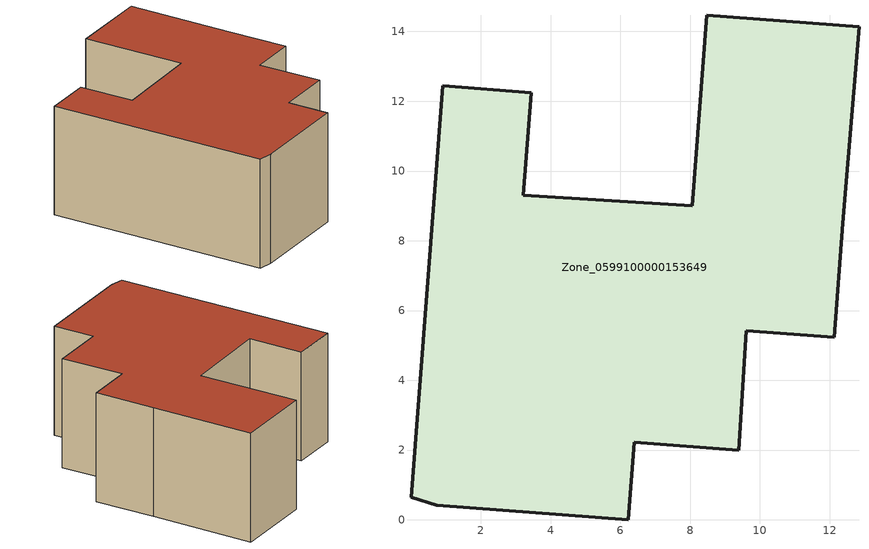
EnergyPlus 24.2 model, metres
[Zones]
Zone_0599100000153649
 floor ground (C_G): 8.47,14.47 12.84,14.13 12.38,8.5 12.13,5.23 9.61,5.42 9.4,2 6.4,2.23 6.22,0 0.74,0.42 0.01,0.65 0.91,12.45 3.44,12.25 3.22,9.3 8.06,9.01 z7.57
 wall outside (C_F): 6.4,2.23 9.4,2 9.61,5.42 12.13,5.23 12.38,8.5 12.84,14.13 8.47,14.47 8.06,9.01 3.22,9.3 3.44,12.25 0.91,12.45 0.01,0.65 0.74,0.42 6.22,0 6.4,2.23 z7.57:13.54
 roof outside (C_R): 0.74,0.42 6.22,0 6.4,2.23 9.4,2 9.61,5.42 12.13,5.23 12.38,8.5 12.84,14.13 8.47,14.47 8.06,9.01 3.22,9.3 3.44,12.25 0.91,12.45 0.01,0.65 z13.54
[BUILDING]
Pand.0599100000153649: North Axis=0; Terrain=City; Loads Convergence Tolerance Value=0.04; Temperature Convergence Tolerance Value=0.4; Solar Distribution=FullExterior; Maximum Number of Warmup Days=25; Minimum Number of Warmup Days=1
[Site:Location]
Rotterdam.The.Hague.AP_ZH_NLD Design_Conditions: Latitude=51.96; Longitude=4.45; Time Zone=1; Elevation=-4.5
[SITE:GROUNDTEMPERATURE:BUILDINGSURFACE]
18, 18, 18, 18, 18, 18, 18, 18, 18, 18, 18, 18
[MATERIAL] Thermal Absorptance=0.9; Solar Absorptance=0.7; Visible Absorptance=0.7
Name | Roughness | Thickness | Conductivity | Density | Specific Heat
G.TC.1946 | MediumSmooth | 0.15 | 1 | 540 | 1210
F.TC.1946 | Rough | 0.3 | 0.857143 | 1920 | 840
R.TC.1946 | MediumRough | 0.2 | 0.909091 | 1500 | 1000
[CONSTRUCTION]
C_G: G.TC.1946
C_F: F.TC.1946
C_R: R.TC.1946
[ZONE]
Zone_0599100000153649: Type=1; Multiplier=1; Ceiling Height=Autocalculate; Volume=Autocalculate; Floor Area=autocalculate; Part of Total Floor Area=Yes
[ZONEINFILTRATION:DESIGNFLOWRATE]
Infil_Zone_0599100000153649: Zone or ZoneList or Space or SpaceList=Zone_0599100000153649; Schedule=AlwaysOn; Design Flow Rate Calculation Method=Flow/Area; Flow Rate per Floor Area=0.003; Constant Term Coefficient=1; Temperature Term Coefficient=0; Velocity Term Coefficient=0; Velocity Squared Term Coefficient=0
[HVACTEMPLATE:ZONE:IDEALLOADSAIRSYSTEM]
Zone_0599100000153649: Maximum Heating Supply Air Temperature=50; Minimum Cooling Supply Air Temperature=13; Maximum Heating Supply Air Humidity Ratio=0.0156; Minimum Cooling Supply Air Humidity Ratio=0.0077; Heating Limit=NoLimit; Cooling Limit=NoLimit; Dehumidification Control Type=ConstantSensibleHeatRatio; Cooling Sensible Heat Ratio=0.7; Dehumidification Setpoint=60; Humidification Control Type=None; Humidification Setpoint=30; Outdoor Air Method=None; Outdoor Air Flow Rate per Person=0.00944; Outdoor Air Flow Rate per Zone Floor Area=0; Outdoor Air Flow Rate per Zone=0; Demand Controlled Ventilation Type=None; Outdoor Air Economizer Type=NoEconomizer; Heat Recovery Type=None; Sensible Heat Recovery Effectiveness=0.7; Latent Heat Recovery Effectiveness=0.65
[ZONECONTROL:THERMOSTAT]
ThermostatControl_Zone_0599100000153649: Zone or ZoneList=Zone_0599100000153649; Control Type Schedule=DualSetpointControlType; Control 1=Thermostat_Zone_0599100000153649; Temperature Difference Between Cutout And Setpoint=0
[THERMOSTATSETPOINT:DUALSETPOINT]
Thermostat_Zone_0599100000153649: Heating Setpoint Temperature Schedule=HeatingSetpoint_Zone_0599100000153649; Cooling Setpoint Temperature Schedule=CoolingSetpoint_Zone_0599100000153649
[SCHEDULE:COMPACT]
HeatingSetpoint_Zone_0599100000153649: Through: 12/31, For: AllDays, Until: 24:00, 21
CoolingSetpoint_Zone_0599100000153649: Through: 12/31, For: AllDays, Until: 24:00, 24
DualSetpointControlType: Through: 12/31, For: AllDays, Until: 24:00, 4
AlwaysOn: Through: 12/31, For: AllDays, Until: 24:00, 1
